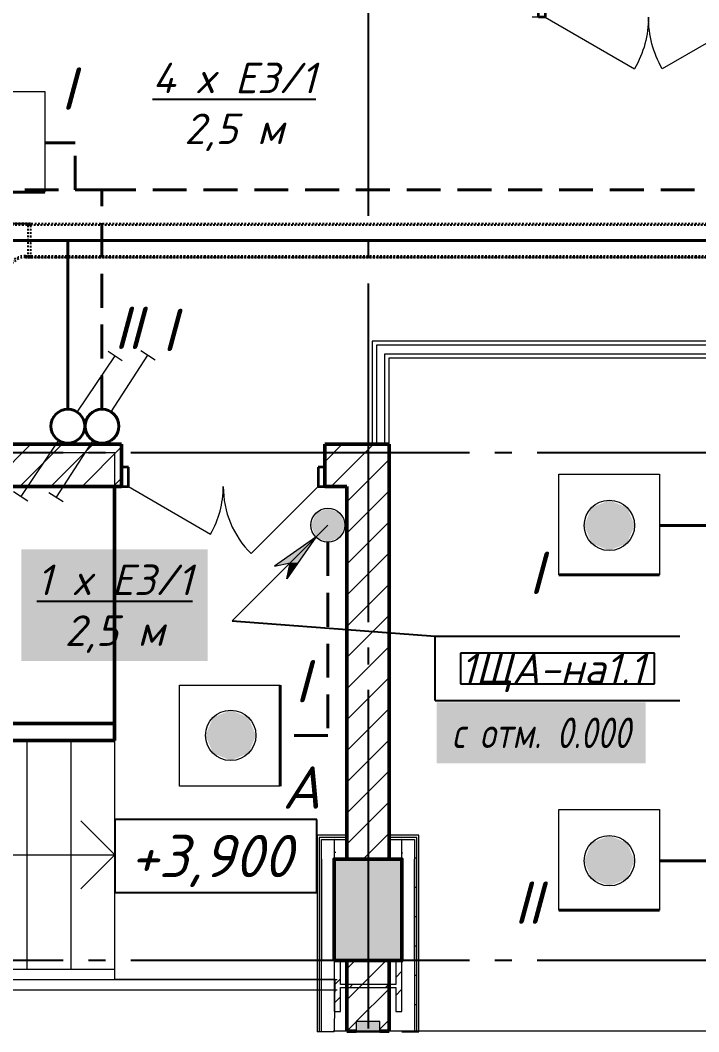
# Model space of a CAD drawing. Header units: millimetres. Extents: x 0 to 1286, y 0 to 420.
# Drawn here: x 377.6 to 417.7, y 95.4 to 155.1 of the extents above; entities that cross this region are included whole.
import ezdxf

# ---------------------------------------------------------------- set-up
doc = ezdxf.new("R2010")
doc.units = ezdxf.units.MM
for name, pattern in [('JIS_02_2.0', [3, 2, -1]), ('ГОСТ 2.303 5', [24, 20, -1.5, 1, -1.5]), ('СПКБ-0000-000-АР#002$0$Achse', [2300, 0, -800, 1500, 0])]:
    doc.linetypes.add(name, pattern=pattern)
for name, color, linetype in [('Viewport1ForCustomObjects_0', 7, 'Continuous'), ('Viewport2ForCustomObjects_0', 7, 'Continuous'), ('Номер помещения', 7, 'Continuous'), ('СПКБ-0000-000-АР#002$0$Двери ArchiCAD', 7, 'Continuous'), ('СПКБ-0000-000-АР#002$0$Колонны новые', 7, 'Continuous'), ('СПКБ-0000-000-АР#002$0$Колонны существующие', 7, 'Continuous'), ('СПКБ-0000-000-АР#002$0$Лестница', 7, 'Continuous'), ('СПКБ-0000-000-АР#002$0$Перекрытие новые', 7, 'Continuous'), ('СПКБ-0000-000-АР#002$0$Стены', 7, 'Continuous'), ('СПКБ-0000-000-АР#002$0$Фахверк', 7, 'Continuous'), ('Строительные оси', 7, 'Continuous'), ('ЭМ_ЛОТКИ', 3, 'JIS_02_2.0'), ('ЭО_АВАРИЙНОЕ ОСВЕЩЕНИЕ', 7, 'Continuous'), ('ЭО_РАБОЧЕЕ ОСВЕЩЕНИЕ', 7, 'Continuous')]:
    doc.layers.add(name, color=color, linetype=linetype)
for name, color, linetype, lineweight, true_color in [('СПКБ-0000-000-АР#002$0$Двери ArchiCAD_Ном._пера__161', 7, 'Continuous', 13, 0xe11606), ('СПКБ-0000-000-АР#002$0$Двери ArchiCAD_Ном._пера__23', 7, 'Continuous', 35, 0xff6600), ('СПКБ-0000-000-АР#002$0$Двери ArchiCAD_Ном._пера__3', 7, 'Continuous', 18, 0xff6600), ('СПКБ-0000-000-АР#002$0$Двери ArchiCAD_Ном._пера__58', 7, 'Continuous', 50, 0xdf0000), ('СПКБ-0000-000-АР#002$0$Колонны новые_Ном._пера__108', 7, 'Continuous', 13, 0xfd8379), ('СПКБ-0000-000-АР#002$0$Колонны существующие_Ном._пера__102', 7, 'Continuous', 13, 0xcccccc), ('СПКБ-0000-000-АР#002$0$Линии_Ном._пера__58', 7, 'Continuous', 50, 0xdf0000), ('СПКБ-0000-000-АР#002$0$Перекрытие новые_Ном._пера__161', 7, 'Continuous', 13, 0xe11606), ('СПКБ-0000-000-АР#002$0$Стены_Ном._пера__161', 7, 'Continuous', 13, 0xe11606), ('СПКБ-0000-000-АР#002$0$Стены_Ном._пера__58', 7, 'Continuous', 50, 0xdf0000), ('СПКБ-0000-000-АР#002$0$Стены_Ном._пера__68', 7, 'Continuous', 20, 0xfd4435), ('СПКБ-0000-000-АР#002$0$Фахверк_Ном._пера__102', 7, 'Continuous', 13, 0xcccccc)]:
    doc.layers.add(name, color=color, linetype=linetype, lineweight=lineweight, true_color=true_color)
for name, color, linetype, lineweight in [('СПКБ-0000-000-АР#002$0$Колонны новые_Ном._пера__20', 1, 'Continuous', 20), ('СПКБ-0000-000-АР#002$0$Колонны существующие_Ном._пера__141', 7, 'Continuous', 50), ('СПКБ-0000-000-АР#002$0$Лестница_Ном._пера__20', 1, 'Continuous', 20), ('СПКБ-0000-000-АР#002$0$Линии_Ном._пера__20', 1, 'Continuous', 20), ('СПКБ-0000-000-АР#002$0$Стены_Ном._пера__1', 7, 'Continuous', 13), ('СПКБ-0000-000-АР#002$0$Стены_Ном._пера__20', 1, 'Continuous', 20), ('СПКБ-0000-000-АР#002$0$Фахверк_Ном._пера__1', 7, 'Continuous', 13)]:
    doc.layers.add(name, color=color, linetype=linetype, lineweight=lineweight)
doc.styles.add('1.8', font='isocpeui.ttf', dxfattribs={"height": 1.8})
doc.styles.add('2.5', font='isocpeui.ttf')
doc.styles.add('CustomTextStyle124', font='isocpeui.ttf', dxfattribs={"height": 1.8})
doc.styles.add('CustomTextStyle52', font='isocpeui.ttf', dxfattribs={"height": 2.5})
pattern_1 = [(0, (0, 0), (0, 75), [0, -75])]
pattern_2 = [(45, (0, 0), (-91.924, 91.924), [])]
pattern_3 = [(0, (0, 0), (0, 173.205), [0, -100]), (0, (50, 86.6), (0, 173.205), [0, -100])]
pattern_4 = [(45, (0, 0), (-159.099, 159.099), []), (45, (-53.03, 53.03), (-159.099, 159.099), [])]

# ---------------------------------------------------------------- blocks, each defined once
blk = doc.blocks.new('*U665')
at = {"color": 0, "linetype": 'ByBlock', "lineweight": -2}
for p, q in [((-100, -31), (-100, -11835.5)), ((-100, -11835.5), (-100, -31)), ((-90, -11835.5), (-90, -31)), ((90, -31), (90, -11835.5)), ((100, -11835.5), (100, -31)), ((100, -11835.5), (100, -31)), ((-90, -11835.5), (-100, -11835.5)), ((90, -11835.5), (-90, -11835.5)), ((100, -11835.5), (90, -11835.5))]:
    blk.add_line(p, q, dxfattribs=at)
blk.add_circle((0, -11820.5), 3.5, dxfattribs=at)
blk = doc.blocks.new('*U667')
at = {"color": 0, "linetype": 'ByBlock', "lineweight": -2}
for p, q in [((-200, 430), (-200, 460)), ((-200, 460), (-190, 460)), ((-200, 430), (-200, 460)), ((-190, 460), (-190, 430)), ((-190, 460), (-189.1, 460)), ((-189.1, 460), (-189, 460)), ((-189, 460), (-11, 460)), ((-10.9, 460), (-11, 460)), ((-10, 460), (-10.9, 460)), ((-10, 0), (-10, 460)), ((-10, 460), (0, 460)), ((0, 460), (0, 0)), ((0, 0), (0, 460)), ((-330, 330), (-300, 330)), ((-330, 330), (-330, 320)), ((-300, 330), (-330, 330)), ((-300, 320), (-330, 320)), ((-330, 319.2), (-330, 320)), ((-330, 319), (-330, 319.2)), ((-330, 141), (-330, 319)), ((-330, 141), (-330, 140.8)), ((-330, 140.8), (-330, 140)), ((-330, 140), (-300, 140)), ((-330, 130), (-330, 140)), ((-300, 130), (-330, 130)), ((-300, 130), (-330, 130)), ((-200, 0), (-200, 30)), ((-200, 30), (-200, 0)), ((-200, 0), (-190, 0)), ((-189, 0), (-191, 0)), ((-190, 30), (-190, 0)), ((-189.2, 0), (-190, 0)), ((-11, 0), (-189, 0)), ((-11, 0), (-10.8, 0)), ((-10.8, 0), (-10, 0)), ((-10, 0), (0, 0))]:
    blk.add_line(p, q, dxfattribs=at)
for centre, radius in [((-100, 445), 3.5), ((-315, 230), 9.82), ((-315, 230), 3.5), ((-100, 15), 3.5)]:
    blk.add_circle(centre, radius, dxfattribs=at)
for centre, radius, start, end in [((-300, 430), 100, 270, 360), ((-300, 430), 110, 270, 360), ((-300, 30), 110, 0, 90), ((-300, 30), 100, 0, 90)]:
    blk.add_arc(centre, radius, start, end, dxfattribs=at)
blk = doc.blocks.new('*E728')
at = {"layer": 'Номер помещения', "color": 6, "linetype": 'Continuous'}
for p, q in [((57.41, -12.813), (45.472, -12.813)), ((45.472, -12.813), (45.472, -17.113)), ((57.41, -17.113), (57.41, -12.813)), ((45.472, -17.113), (57.41, -17.113))]:
    blk.add_line(p, q, dxfattribs=at)
at = {"layer": 'Строительные оси', "color": 3, "linetype": 'ГОСТ 2.303 5', "lineweight": 25}
for p, q in [((60.431, 258.857), (60.431, -45.143)), ((186.431, 8.857), (-283.569, 8.857)), ((186.431, -21.143), (-283.569, -21.143))]:
    blk.add_line(p, q, dxfattribs=at)
at = {"layer": 'ЭО_АВАРИЙНОЕ ОСВЕЩЕНИЕ', "color": 7, "lineweight": 0}
for p, q in [((35.384, 30.193), (41.334, 30.193)), ((41.334, 30.193), (41.334, 24.243)), ((45.261, 11.265), (47.43, 14.625)), ((47.01, 14.897), (47.85, 14.354)), ((44.176, 9.585), (42.006, 6.224)), ((42.426, 5.953), (41.586, 6.496)), ((52.406, -1.077), (58.063, 4.58)), ((57.356, 3.873), (54.899, 2.152)), ((57.356, 3.873), (55.635, 1.416)), ((54.899, 2.152), (55.84, 2.357)), ((55.635, 1.416), (55.84, 2.357)), ((49.297, -10.828), (49.297, -4.878)), ((49.297, -4.878), (55.247, -4.878)), ((55.247, -10.828), (49.297, -10.828))]:
    blk.add_line(p, q, dxfattribs=at)
at = {"layer": 'ЭО_АВАРИЙНОЕ ОСВЕЩЕНИЕ', "color": 1, "linetype": 'JIS_02_2.0', "lineweight": 40}
for p, q in [((43.142, 27.168), (41.334, 27.168)), ((43.142, 24.391), (43.142, 27.168)), ((-10.844, 24.391), (43.142, 24.391)), ((43.142, 24.391), (43.142, 24.391)), ((43.142, 24.391), (44.718, 24.391)), ((44.718, 11.425), (44.718, 24.391)), ((44.718, 24.391), (163.847, 24.391)), ((58.063, 3.58), (58.063, -7.836)), ((58.063, -7.836), (55.247, -7.836))]:
    blk.add_line(p, q, dxfattribs=at)
at = {"layer": 'ЭО_АВАРИЙНОЕ ОСВЕЩЕНИЕ', "color": 1, "lineweight": 40}
for p, q in [((41.334, 24.243), (35.384, 24.243)), ((55.247, -4.878), (55.247, -10.828))]:
    blk.add_line(p, q, dxfattribs=at)
blk.add_circle((44.718, 10.425), 1, dxfattribs=at)
at = {"layer": 'ЭО_АВАРИЙНОЕ ОСВЕЩЕНИЕ', "color": 7, "lineweight": 0}
for centre, radius in [((58.063, 4.58), 1), ((52.322, -7.836), 1.488)]:
    blk.add_circle(centre, radius, dxfattribs=at)
at = {"layer": 'ЭО_АВАРИЙНОЕ ОСВЕЩЕНИЕ', "color": 1, "lineweight": 40}
for points in [[(58.063, 5.58), (57.356, 5.287), (58.77, 5.287)], [(57.356, 5.287), (57.063, 4.58), (59.063, 4.58)], [(57.356, 5.287), (58.77, 5.287), (59.063, 4.58)], [(57.063, 4.58), (57.356, 3.873), (58.77, 3.873)], [(57.063, 4.58), (59.063, 4.58), (58.77, 3.873)], [(57.356, 3.873), (58.77, 3.873), (58.063, 3.58)]]:
    blk.add_solid(points, dxfattribs=at)
at = {"layer": 'ЭО_АВАРИЙНОЕ ОСВЕЩЕНИЕ', "color": 1, "lineweight": 0}
for points in [[(57.356, 3.873), (55.191, 2.357), (55.84, 2.357)], [(57.356, 3.873), (55.84, 2.357), (56.295, 2.357)], [(55.191, 2.357), (55.84, 2.357), (54.899, 2.152)], [(55.796, 2.152), (56.151, 2.152), (55.635, 1.416)], [(55.84, 2.357), (55.796, 2.152), (56.151, 2.152)], [(55.84, 2.357), (56.295, 2.357), (56.151, 2.152)], [(52.322, -6.348), (51.27, -6.784), (53.374, -6.784)], [(51.27, -6.784), (50.834, -7.836), (53.809, -7.836)], [(51.27, -6.784), (53.374, -6.784), (53.809, -7.836)], [(50.834, -7.836), (51.27, -8.888), (53.374, -8.888)], [(50.834, -7.836), (53.809, -7.836), (53.374, -8.888)], [(51.27, -8.888), (53.374, -8.888), (52.322, -9.323)]]:
    blk.add_solid(points, dxfattribs=at)
at = {"layer": 'ЭО_РАБОЧЕЕ ОСВЕЩЕНИЕ', "color": 5, "lineweight": 40}
for p, q in [((42.703, 21.391), (-5.153, 21.391)), ((42.703, 11.425), (42.703, 21.391)), ((86.672, 21.391), (42.703, 21.391)), ((77.644, 4.563), (94.77, 4.563)), ((77.644, 1.638), (71.694, 1.638)), ((77.644, -15.241), (100.72, -15.241)), ((77.644, -18.166), (71.694, -18.166))]:
    blk.add_line(p, q, dxfattribs=at)
at = {"layer": 'ЭО_РАБОЧЕЕ ОСВЕЩЕНИЕ', "color": 7, "lineweight": 0}
for p, q in [((43.261, 11.255), (45.491, 14.575)), ((45.076, 14.854), (45.906, 14.297)), ((42.146, 9.595), (39.916, 6.274)), ((71.694, 7.588), (77.644, 7.588)), ((71.694, 1.638), (71.694, 7.588)), ((77.644, 7.588), (77.644, 1.638)), ((40.331, 5.995), (39.501, 6.553)), ((71.694, -12.216), (77.644, -12.216)), ((71.694, -18.166), (71.694, -12.216)), ((77.644, -12.216), (77.644, -18.166))]:
    blk.add_line(p, q, dxfattribs=at)
at = {"layer": 'ЭО_РАБОЧЕЕ ОСВЕЩЕНИЕ', "color": 5, "lineweight": 40}
blk.add_circle((42.703, 10.425), 1, dxfattribs=at)
at = {"layer": 'ЭО_РАБОЧЕЕ ОСВЕЩЕНИЕ', "color": 7, "lineweight": 0}
for centre in [(74.686, 4.563), (74.686, -15.241)]:
    blk.add_circle(centre, 1.488, dxfattribs=at)
at = {"layer": 'ЭО_РАБОЧЕЕ ОСВЕЩЕНИЕ', "color": 5, "lineweight": 0}
for points in [[(74.686, 6.051), (73.634, 5.615), (75.738, 5.615)], [(73.634, 5.615), (73.199, 4.563), (76.174, 4.563)], [(73.634, 5.615), (75.738, 5.615), (76.174, 4.563)], [(73.199, 4.563), (73.634, 3.511), (75.738, 3.511)], [(73.199, 4.563), (76.174, 4.563), (75.738, 3.511)], [(73.634, 3.511), (75.738, 3.511), (74.686, 3.076)], [(73.634, -14.189), (73.199, -15.241), (76.174, -15.241)], [(74.686, -13.753), (73.634, -14.189), (75.738, -14.189)], [(73.634, -14.189), (75.738, -14.189), (76.174, -15.241)], [(73.199, -15.241), (73.634, -16.292), (75.738, -16.292)], [(73.199, -15.241), (76.174, -15.241), (75.738, -16.292)], [(73.634, -16.292), (75.738, -16.292), (74.686, -16.728)]]:
    blk.add_solid(points, dxfattribs=at)
at = {"layer": 'Номер помещения', "color": 0, "linetype": 'Continuous', "style": 'CustomTextStyle52'}
blk.add_text('+3,900', height=2.5, dxfattribs=at).set_placement((46.372, -16.213))
blk = doc.blocks.new('СПКБ-0000-000-АР#002$0$Перекрытие_1', base_point=(-24406.7, -2530.4))
at = {"layer": 'СПКБ-0000-000-АР#002$0$Перекрытие новые_Ном._пера__161', "color": 12, "linetype": 'Continuous', "lineweight": 13, "true_color": 0xe11606, "flags": 128}
blk.add_lwpolyline([(17852.7, -2530.3), (5844.3, -2530.3), (5849.1, -2225.3), (4547.2, -2225.3), (4547.2, 885.7), (293.1, 885.7), (293.1, -2514.3), (-24406.7, -2530.4)], dxfattribs=at)
blk = doc.blocks.new('СПКБ-0000-000-АР#002$0$Стена_28', base_point=(6168.1, 935.7))
at = {"layer": 'СПКБ-0000-000-АР#002$0$Стены_Ном._пера__161', "linetype": 'Continuous', "lineweight": 13, "true_color": 0xe11606}
h = blk.add_hatch(dxfattribs=at)
h.set_pattern_fill('ГИПС', color=12, style=0, pattern_type=2)
h.set_pattern_definition(pattern_1)
h.paths.add_polyline_path([(6068.1, 1545.5), (6068.1, 935.7), (6093.1, 935.7), (6093.1, 1520.5)])
h = blk.add_hatch(dxfattribs=at)
h.set_pattern_fill('ГИПС', color=12, style=0, pattern_type=2)
h.set_pattern_definition(pattern_1)
h.paths.add_polyline_path([(6168.1, 935.7), (6168.1, 1445.5), (6143.1, 1470.5), (6143.1, 935.7)])
at = {"layer": 'СПКБ-0000-000-АР#002$0$Стены_Ном._пера__161', "color": 12, "linetype": 'Continuous', "lineweight": 13, "true_color": 0xe11606}
for p, q in [((6093.1, 1520.5), (6093.1, 935.7)), ((6143.1, 935.7), (6143.1, 1470.5))]:
    blk.add_line(p, q, dxfattribs=at)
at = {"layer": 'СПКБ-0000-000-АР#002$0$Стены_Ном._пера__161', "color": 12, "linetype": 'Continuous', "lineweight": 13, "true_color": 0xe11606, "flags": 128}
for points in [[(6068.1, 1545.5), (6068.1, 935.7)], [(6168.1, 935.7), (6168.1, 1445.5)], [(6068.1, 935.7), (6168.1, 935.7)]]:
    blk.add_lwpolyline(points, dxfattribs=at)
blk = doc.blocks.new('СПКБ-0000-000-АР#002$0$Двупольная Дверь 19_3')
at = {"layer": 'СПКБ-0000-000-АР#002$0$Двери ArchiCAD_Ном._пера__161', "color": 12, "linetype": 'Continuous', "lineweight": 13, "true_color": 0xe11606}
for p, q in [((-650, 0), (-687, 0)), ((-650, 0), (-650, -25)), ((650, 0), (650, -25)), ((650, 0), (687, 0)), ((-650, -25), (-650, -75)), ((650, -25), (650, -75)), ((-650, -100), (-687, -100)), ((-650, -75), (-650, -100)), ((650, -75), (650, -100)), ((650, -100), (687, -100))]:
    blk.add_line(p, q, dxfattribs=at)
at = {"layer": 'СПКБ-0000-000-АР#002$0$Двери ArchiCAD_Ном._пера__23', "color": 30, "linetype": 'Continuous', "lineweight": 35, "true_color": 0xff6600}
for p, q in [((-610, 0), (-650, 0)), ((-650, 0), (-650, -115)), ((-610, -115), (-610, 0)), ((650, 0), (610, 0)), ((610, 0), (610, -115)), ((650, -115), (650, 0)), ((-650, -115), (-610, -115)), ((610, -115), (650, -115))]:
    blk.add_line(p, q, dxfattribs=at)
at = {"layer": 'СПКБ-0000-000-АР#002$0$Двери ArchiCAD_Ном._пера__3', "color": 30, "linetype": 'Continuous', "lineweight": 18, "true_color": 0xff6600}
for p, q in [((-610, 0), (-81.7, 305)), ((610, 0), (81.7, 305))]:
    blk.add_line(p, q, dxfattribs=at)
for centre, start, end in [((-610, 0), 0, 30), ((610, 0), 150, 180)]:
    blk.add_arc(centre, 610, start, end, dxfattribs=at)
blk = doc.blocks.new('СПКБ-0000-000-АР#002$0$Стена_49', base_point=(-350.6, 3459.3))
at = {"layer": 'СПКБ-0000-000-АР#002$0$Двери ArchiCAD', "color": 21, "linetype": 'Continuous', "lineweight": 18, "true_color": 0xff9955, "xscale": -1, "zscale": 1000, "rotation": 180}
blk.add_blockref('СПКБ-0000-000-АР#002$0$Двупольная Дверь 19_3', (7699.6, 3459.3), dxfattribs=at)
blk = doc.blocks.new('СПКБ-0000-000-АР#002$0$Стена_83', base_point=(6043.1, 885.7))
at = {"layer": 'СПКБ-0000-000-АР#002$0$Стены_Ном._пера__20', "linetype": 'Continuous', "lineweight": 20}
h = blk.add_hatch(dxfattribs=at)
h.set_pattern_fill('КИРПИЧ_ОБЫКНОВЕННЫЙ', color=1, style=0, pattern_type=2)
h.set_pattern_definition(pattern_2)
h.paths.add_polyline_path([(5918.1, -1514.3), (6168.1, -1514.3), (6168.1, 935.7), (5918.1, 685.7)])
h = blk.add_hatch(dxfattribs=at)
h.set_pattern_fill('КИРПИЧ_ОБЫКНОВЕННЫЙ', color=1, style=0, pattern_type=2)
h.set_pattern_definition(pattern_2)
h.paths.add_polyline_path([(5918.1, -2474.3), (6168.1, -2474.3), (6168.1, -2114.3), (5918.1, -2114.3)])
h = blk.add_hatch(dxfattribs=at)
h.set_pattern_fill('КИРПИЧ_ОБЫКНОВЕННЫЙ', color=1, style=0, pattern_type=2)
h.set_pattern_definition(pattern_2)
h.paths.add_polyline_path([(5918.1, -2530.3), (5973.1, -2530.3), (5973.1, -2474.3), (5918.1, -2474.3)])
h = blk.add_hatch(dxfattribs=at)
h.set_pattern_fill('КИРПИЧ_ОБЫКНОВЕННЫЙ', color=1, style=0, pattern_type=2)
h.set_pattern_definition(pattern_2)
h.paths.add_polyline_path([(6113.1, -2474.3), (6113.1, -2530.3), (6168.1, -2530.3), (6168.1, -2474.3)])
at = {"layer": 'СПКБ-0000-000-АР#002$0$Стены_Ном._пера__58', "color": 12, "linetype": 'Continuous', "lineweight": 50, "true_color": 0xdf0000, "flags": 128}
for points in [[(6168.1, -1514.3), (6168.1, 935.7)], [(5918.1, 685.7), (5918.1, -1514.3)], [(5918.1, -2114.3), (5918.1, -2530.3)], [(6168.1, -2530.3), (6168.1, -2114.3)], [(5918.1, -2530.3), (5973.1, -2530.3)], [(6113.1, -2530.3), (6168.1, -2530.3)]]:
    blk.add_lwpolyline(points, dxfattribs=at)
blk = doc.blocks.new('СПКБ-0000-000-АР#002$0$Стена_87', base_point=(6168.1, 1545.5))
at = {"layer": 'СПКБ-0000-000-АР#002$0$Стены_Ном._пера__161', "linetype": 'Continuous', "lineweight": 13, "true_color": 0xe11606}
h = blk.add_hatch(dxfattribs=at)
h.set_pattern_fill('ГИПС', color=12, style=0, pattern_type=2)
h.set_pattern_definition(pattern_1)
h.paths.add_polyline_path([(6068.1, 1545.5), (6093.1, 1520.5), (12722.7, 1520.5), (12722.7, 1545.5)])
h = blk.add_hatch(dxfattribs=at)
h.set_pattern_fill('ГИПС', color=12, style=0, pattern_type=2)
h.set_pattern_definition(pattern_1)
h.paths.add_polyline_path([(6143.1, 1470.5), (6168.1, 1445.5), (12722.7, 1445.5), (12722.7, 1470.5)])
at = {"layer": 'СПКБ-0000-000-АР#002$0$Стены_Ном._пера__161', "color": 12, "linetype": 'Continuous', "lineweight": 13, "true_color": 0xe11606}
for p, q in [((12722.7, 1520.5), (6093.1, 1520.5)), ((6143.1, 1470.5), (12722.7, 1470.5))]:
    blk.add_line(p, q, dxfattribs=at)
at = {"layer": 'СПКБ-0000-000-АР#002$0$Стены_Ном._пера__161', "color": 12, "linetype": 'Continuous', "lineweight": 13, "true_color": 0xe11606, "flags": 128}
for points in [[(12722.7, 1545.5), (6068.1, 1545.5)], [(6168.1, 1445.5), (12722.7, 1445.5)]]:
    blk.add_lwpolyline(points, dxfattribs=at)
blk = doc.blocks.new('СПКБ-0000-000-АР#002$0$Стена_130', base_point=(6243.1, -1473.9))
at = {"layer": 'СПКБ-0000-000-АР#002$0$Стены_Ном._пера__20', "linetype": 'Continuous', "lineweight": 20}
h = blk.add_hatch(dxfattribs=at)
h.set_pattern_fill('ШТУКАТУРКА', color=1, style=0, pattern_type=2)
h.set_pattern_definition(pattern_3)
h.paths.add_polyline_path([(6343.1, -1514.3), (6343.1, -1373.9), (6331.1, -1385.9), (6331.1, -1514.3)])
h = blk.add_hatch(dxfattribs=at)
h.set_pattern_fill('ШТУКАТУРКА', color=1, style=0, pattern_type=2)
h.set_pattern_definition(pattern_3)
h.paths.add_polyline_path([(6318.1, -1398.9), (6318.1, -1514.3), (6331.1, -1514.3), (6331.1, -1385.9)])
h = blk.add_hatch(dxfattribs=at)
h.set_pattern_fill('ШТУКАТУРКА', color=1, style=0, pattern_type=2)
h.set_pattern_definition(pattern_3)
h.paths.add_polyline_path([(6331.1, -2114.3), (6331.1, -1514.3), (6318.1, -1514.3), (6318.1, -2114.3)])
h = blk.add_hatch(dxfattribs=at)
h.set_pattern_fill('ШТУКАТУРКА', color=1, style=0, pattern_type=2)
h.set_pattern_definition(pattern_3)
h.paths.add_polyline_path([(6343.1, -2114.3), (6343.1, -1514.3), (6331.1, -1514.3), (6331.1, -2114.3)])
h = blk.add_hatch(dxfattribs=at)
h.set_pattern_fill('ШТУКАТУРКА', color=1, style=0, pattern_type=2)
h.set_pattern_definition(pattern_3)
h.paths.add_polyline_path([(6318.1, -2114.3), (6318.1, -2534.3), (6331.1, -2534.3), (6331.1, -2114.3)])
h = blk.add_hatch(dxfattribs=at)
h.set_pattern_fill('ШТУКАТУРКА', color=1, style=0, pattern_type=2)
h.set_pattern_definition(pattern_3)
h.paths.add_polyline_path([(6343.1, -2534.3), (6343.1, -2114.3), (6331.1, -2114.3), (6331.1, -2534.3)])
at = {"layer": 'СПКБ-0000-000-АР#002$0$Стены_Ном._пера__1', "color": 7, "linetype": 'СПКБ-0000-000-АР#002$0$Achse', "lineweight": 13, "flags": 128}
for points in [[(6243.1, -1473.9), (6243.1, -1514.3)], [(6243.1, -2114.3), (6243.1, -2534.3)]]:
    blk.add_lwpolyline(points, dxfattribs=at)
at = {"layer": 'СПКБ-0000-000-АР#002$0$Стены_Ном._пера__1', "color": 7, "linetype": 'Continuous', "lineweight": 13, "flags": 128}
blk.add_lwpolyline([(6243.1, -2534.3), (6318.1, -2534.3)], dxfattribs=at)
at = {"layer": 'СПКБ-0000-000-АР#002$0$Стены_Ном._пера__20', "color": 1, "linetype": 'Continuous', "lineweight": 20, "flags": 128}
for points in [[(6343.1, -2534.3), (6343.1, -1373.9)], [(6318.1, -2534.3), (6331.1, -2534.3)], [(6331.1, -2534.3), (6343.1, -2534.3)]]:
    blk.add_lwpolyline(points, dxfattribs=at)
at = {"layer": 'СПКБ-0000-000-АР#002$0$Стены_Ном._пера__68', "color": 20, "linetype": 'Continuous', "lineweight": 20, "true_color": 0xfd4435}
for p, q in [((6318.1, -1398.9), (6318.1, -1514.3)), ((6331.1, -1514.3), (6331.1, -1385.9)), ((6318.1, -2114.3), (6318.1, -1514.3)), ((6318.1, -1514.3), (6318.1, -2114.3)), ((6331.1, -2114.3), (6331.1, -1514.3)), ((6318.1, -2114.3), (6318.1, -2534.3)), ((6331.1, -2534.3), (6331.1, -2114.3))]:
    blk.add_line(p, q, dxfattribs=at)
blk = doc.blocks.new('СПКБ-0000-000-АР#002$0$Стена_131', base_point=(5843.1, -1473.9))
at = {"layer": 'СПКБ-0000-000-АР#002$0$Стены_Ном._пера__20', "linetype": 'Continuous', "lineweight": 20}
h = blk.add_hatch(dxfattribs=at)
h.set_pattern_fill('ШТУКАТУРКА', color=1, style=0, pattern_type=2)
h.set_pattern_definition(pattern_3)
h.paths.add_polyline_path([(5743.1, -1373.9), (5743.1, -1514.3), (5755.1, -1514.3), (5755.1, -1385.9)])
h = blk.add_hatch(dxfattribs=at)
h.set_pattern_fill('ШТУКАТУРКА', color=1, style=0, pattern_type=2)
h.set_pattern_definition(pattern_3)
h.paths.add_polyline_path([(5768.1, -1514.3), (5768.1, -1398.9), (5755.1, -1385.9), (5755.1, -1514.3)])
h = blk.add_hatch(dxfattribs=at)
h.set_pattern_fill('ШТУКАТУРКА', color=1, style=0, pattern_type=2)
h.set_pattern_definition(pattern_3)
h.paths.add_polyline_path([(5743.1, -1514.3), (5743.1, -2114.3), (5755.1, -2114.3), (5755.1, -1514.3)])
h = blk.add_hatch(dxfattribs=at)
h.set_pattern_fill('ШТУКАТУРКА', color=1, style=0, pattern_type=2)
h.set_pattern_definition(pattern_3)
h.paths.add_polyline_path([(5755.1, -1514.3), (5755.1, -2114.3), (5768.1, -2114.3), (5768.1, -1514.3)])
h = blk.add_hatch(dxfattribs=at)
h.set_pattern_fill('ШТУКАТУРКА', color=1, style=0, pattern_type=2)
h.set_pattern_definition(pattern_3)
h.paths.add_polyline_path([(5743.1, -2114.3), (5743.1, -2534.3), (5755.1, -2534.3), (5755.1, -2114.3)])
h = blk.add_hatch(dxfattribs=at)
h.set_pattern_fill('ШТУКАТУРКА', color=1, style=0, pattern_type=2)
h.set_pattern_definition(pattern_3)
h.paths.add_polyline_path([(5768.1, -2534.3), (5768.1, -2114.3), (5755.1, -2114.3), (5755.1, -2534.3)])
at = {"layer": 'СПКБ-0000-000-АР#002$0$Стены_Ном._пера__1', "color": 7, "linetype": 'СПКБ-0000-000-АР#002$0$Achse', "lineweight": 13, "flags": 128}
for points in [[(5843.1, -1514.3), (5843.1, -1473.9)], [(5843.1, -2534.3), (5843.1, -2114.3)]]:
    blk.add_lwpolyline(points, dxfattribs=at)
at = {"layer": 'СПКБ-0000-000-АР#002$0$Стены_Ном._пера__1', "color": 7, "linetype": 'Continuous', "lineweight": 13, "flags": 128}
blk.add_lwpolyline([(5843.1, -2534.3), (5768.1, -2534.3)], dxfattribs=at)
at = {"layer": 'СПКБ-0000-000-АР#002$0$Стены_Ном._пера__20', "color": 1, "linetype": 'Continuous', "lineweight": 20, "flags": 128}
for points in [[(5743.1, -1373.9), (5743.1, -2534.3)], [(5755.1, -2534.3), (5743.1, -2534.3)], [(5768.1, -2534.3), (5755.1, -2534.3)]]:
    blk.add_lwpolyline(points, dxfattribs=at)
at = {"layer": 'СПКБ-0000-000-АР#002$0$Стены_Ном._пера__68', "color": 20, "linetype": 'Continuous', "lineweight": 20, "true_color": 0xfd4435}
for p, q in [((5755.1, -1385.9), (5755.1, -1514.3)), ((5768.1, -1514.3), (5768.1, -1398.9)), ((5755.1, -1514.3), (5755.1, -2114.3)), ((5768.1, -1514.3), (5768.1, -2114.3)), ((5768.1, -2114.3), (5768.1, -1514.3)), ((5755.1, -2114.3), (5755.1, -2534.3)), ((5768.1, -2534.3), (5768.1, -2114.3))]:
    blk.add_line(p, q, dxfattribs=at)
blk = doc.blocks.new('СПКБ-0000-000-АР#002$0$Стена_137', base_point=(6243.1, -1473.9))
at = {"layer": 'СПКБ-0000-000-АР#002$0$Стены_Ном._пера__20', "linetype": 'Continuous', "lineweight": 20}
h = blk.add_hatch(dxfattribs=at)
h.set_pattern_fill('ШТУКАТУРКА', color=1, style=0, pattern_type=2)
h.set_pattern_definition(pattern_3)
h.paths.add_polyline_path([(6343.1, -1373.9), (6168.1, -1373.9), (6168.1, -1385.9), (6331.1, -1385.9)])
h = blk.add_hatch(dxfattribs=at)
h.set_pattern_fill('ШТУКАТУРКА', color=1, style=0, pattern_type=2)
h.set_pattern_definition(pattern_3)
h.paths.add_polyline_path([(6168.1, -1398.9), (6318.1, -1398.9), (6331.1, -1385.9), (6168.1, -1385.9)])
at = {"layer": 'СПКБ-0000-000-АР#002$0$Стены_Ном._пера__1', "color": 7, "linetype": 'Continuous', "lineweight": 13, "flags": 128}
blk.add_lwpolyline([(6168.1, -1473.9), (6168.1, -1398.9)], dxfattribs=at)
at = {"layer": 'СПКБ-0000-000-АР#002$0$Стены_Ном._пера__1', "color": 7, "linetype": 'СПКБ-0000-000-АР#002$0$Achse', "lineweight": 13, "flags": 128}
blk.add_lwpolyline([(6168.1, -1473.9), (6243.1, -1473.9)], dxfattribs=at)
at = {"layer": 'СПКБ-0000-000-АР#002$0$Стены_Ном._пера__20', "color": 1, "linetype": 'Continuous', "lineweight": 20, "flags": 128}
for points in [[(6343.1, -1373.9), (6168.1, -1373.9)], [(6168.1, -1385.9), (6168.1, -1373.9)], [(6168.1, -1398.9), (6168.1, -1385.9)]]:
    blk.add_lwpolyline(points, dxfattribs=at)
at = {"layer": 'СПКБ-0000-000-АР#002$0$Стены_Ном._пера__68', "color": 20, "linetype": 'Continuous', "lineweight": 20, "true_color": 0xfd4435}
for p, q in [((6331.1, -1385.9), (6168.1, -1385.9)), ((6168.1, -1398.9), (6318.1, -1398.9))]:
    blk.add_line(p, q, dxfattribs=at)
blk = doc.blocks.new('СПКБ-0000-000-АР#002$0$Стена_138', base_point=(5918.1, -1473.9))
at = {"layer": 'СПКБ-0000-000-АР#002$0$Стены_Ном._пера__20', "linetype": 'Continuous', "lineweight": 20}
h = blk.add_hatch(dxfattribs=at)
h.set_pattern_fill('ШТУКАТУРКА', color=1, style=0, pattern_type=2)
h.set_pattern_definition(pattern_3)
h.paths.add_polyline_path([(5918.1, -1373.9), (5743.1, -1373.9), (5755.1, -1385.9), (5918.1, -1385.9)])
h = blk.add_hatch(dxfattribs=at)
h.set_pattern_fill('ШТУКАТУРКА', color=1, style=0, pattern_type=2)
h.set_pattern_definition(pattern_3)
h.paths.add_polyline_path([(5768.1, -1398.9), (5918.1, -1398.9), (5918.1, -1385.9), (5755.1, -1385.9)])
at = {"layer": 'СПКБ-0000-000-АР#002$0$Стены_Ном._пера__1', "color": 7, "linetype": 'Continuous', "lineweight": 13, "flags": 128}
blk.add_lwpolyline([(5918.1, -1473.9), (5918.1, -1398.9)], dxfattribs=at)
at = {"layer": 'СПКБ-0000-000-АР#002$0$Стены_Ном._пера__1', "color": 7, "linetype": 'СПКБ-0000-000-АР#002$0$Achse', "lineweight": 13, "flags": 128}
blk.add_lwpolyline([(5843.1, -1473.9), (5918.1, -1473.9)], dxfattribs=at)
at = {"layer": 'СПКБ-0000-000-АР#002$0$Стены_Ном._пера__20', "color": 1, "linetype": 'Continuous', "lineweight": 20, "flags": 128}
for points in [[(5918.1, -1373.9), (5743.1, -1373.9)], [(5918.1, -1385.9), (5918.1, -1373.9)], [(5918.1, -1398.9), (5918.1, -1385.9)]]:
    blk.add_lwpolyline(points, dxfattribs=at)
at = {"layer": 'СПКБ-0000-000-АР#002$0$Стены_Ном._пера__68', "color": 20, "linetype": 'Continuous', "lineweight": 20, "true_color": 0xfd4435}
for p, q in [((5918.1, -1385.9), (5755.1, -1385.9)), ((5768.1, -1398.9), (5918.1, -1398.9))]:
    blk.add_line(p, q, dxfattribs=at)
blk = doc.blocks.new('СПКБ-0000-000-АР#002$0$Двупольная Дверь 19_7')
at = {"layer": 'СПКБ-0000-000-АР#002$0$Двери ArchiCAD_Ном._пера__23', "color": 30, "linetype": 'Continuous', "lineweight": 35, "true_color": 0xff6600}
for p, q in [((-560, 0), (-600, 0)), ((-600, 0), (-600, -115)), ((-560, -115), (-560, 0)), ((600, 0), (560, 0)), ((560, 0), (560, -115)), ((600, -115), (600, 0)), ((-600, -115), (-560, -115)), ((560, -115), (600, -115))]:
    blk.add_line(p, q, dxfattribs=at)
at = {"layer": 'СПКБ-0000-000-АР#002$0$Двери ArchiCAD_Ном._пера__3', "color": 30, "linetype": 'Continuous', "lineweight": 18, "true_color": 0xff6600}
for p, q in [((-560, 0), (-164, 396)), ((560, 0), (75, 280))]:
    blk.add_line(p, q, dxfattribs=at)
for centre, start, end in [((-560, 0), 0, 45), ((560, 0), 150, 180)]:
    blk.add_arc(centre, 560, start, end, dxfattribs=at)
at = {"layer": 'СПКБ-0000-000-АР#002$0$Двери ArchiCAD_Ном._пера__58', "color": 12, "linetype": 'Continuous', "lineweight": 50, "true_color": 0xdf0000}
for p, q in [((-600, 0), (-637, 0)), ((-600, 0), (-600, -115)), ((600, 0), (600, -115)), ((600, 0), (637, 0)), ((-600, -115), (-600, -250)), ((600, -115), (600, -250)), ((-600, -250), (-637, -250)), ((600, -250), (637, -250))]:
    blk.add_line(p, q, dxfattribs=at)
blk = doc.blocks.new('СПКБ-0000-000-АР#002$0$Стена_254', base_point=(523.4, 885.7))
at = {"layer": 'СПКБ-0000-000-АР#002$0$Стены_Ном._пера__20', "linetype": 'Continuous', "lineweight": 20}
h = blk.add_hatch(dxfattribs=at)
h.set_pattern_fill('КИРПИЧ_ОБЫКНОВЕННЫЙ', color=1, style=0, pattern_type=2)
h.set_pattern_definition(pattern_2)
h.paths.add_polyline_path([(273.4, 935.7), (523.4, 685.7), (4588, 685.7), (4588, 800.7), (4588, 935.7)])
h = blk.add_hatch(dxfattribs=at)
h.set_pattern_fill('КИРПИЧ_ОБЫКНОВЕННЫЙ', color=1, style=0, pattern_type=2)
h.set_pattern_definition(pattern_2)
h.paths.add_polyline_path([(6168.1, 935.7), (5788, 935.7), (5788, 800.7), (5788, 685.7), (5918.1, 685.7)])
at = {"layer": 'СПКБ-0000-000-АР#002$0$Стены_Ном._пера__58', "color": 12, "linetype": 'Continuous', "lineweight": 50, "true_color": 0xdf0000}
for p, q in [((4588, 935.7), (4551, 935.7)), ((4588, 800.7), (4588, 935.7)), ((5788, 935.7), (5825, 935.7)), ((5788, 800.7), (5788, 935.7)), ((4588, 685.7), (4588, 800.7)), ((5788, 685.7), (5788, 800.7)), ((4588, 685.7), (4551, 685.7)), ((5788, 685.7), (5825, 685.7))]:
    blk.add_line(p, q, dxfattribs=at)
at = {"layer": 'СПКБ-0000-000-АР#002$0$Стены_Ном._пера__58', "color": 12, "linetype": 'Continuous', "lineweight": 50, "true_color": 0xdf0000, "flags": 128}
for points in [[(4588, 935.7), (273.4, 935.7)], [(6168.1, 935.7), (5788, 935.7)], [(523.4, 685.7), (4588, 685.7)], [(5788, 685.7), (5918.1, 685.7)]]:
    blk.add_lwpolyline(points, dxfattribs=at)
at = {"layer": 'СПКБ-0000-000-АР#002$0$Двери ArchiCAD', "color": 21, "linetype": 'Continuous', "lineweight": 18, "true_color": 0xff9955, "zscale": 1000, "rotation": 180}
blk.add_blockref('СПКБ-0000-000-АР#002$0$Двупольная Дверь 19_7', (5188, 685.7), dxfattribs=at)
blk = doc.blocks.new('СПКБ-0000-000-АР#002$0$Колонна_7', base_point=(6043.1, -1814.3))
at = {"layer": 'СПКБ-0000-000-АР#002$0$Колонны существующие_Ном._пера__102', "linetype": 'Continuous', "lineweight": 13, "true_color": 0xcccccc}
blk.add_hatch(color=254, dxfattribs=at).paths.add_polyline_path([(5843.1, -2114.3), (6243.1, -2114.3), (6243.1, -1514.3), (5843.1, -1514.3)])
at = {"layer": 'СПКБ-0000-000-АР#002$0$Колонны существующие_Ном._пера__141', "color": 7, "linetype": 'Continuous', "lineweight": 50, "flags": 128}
blk.add_lwpolyline([(5843.1, -2114.3), (6243.1, -2114.3), (6243.1, -1514.3), (5843.1, -1514.3)], close=True, dxfattribs=at)
blk = doc.blocks.new('СПКБ-0000-000-АР#002$0$Колонна_35', base_point=(6043.1, -2264.3))
at = {"layer": 'СПКБ-0000-000-АР#002$0$Колонны новые_Ном._пера__108', "linetype": 'Continuous', "lineweight": 13, "true_color": 0xfd8379}
h = blk.add_hatch(dxfattribs=at)
h.set_pattern_fill('СТАЛЬ', color=11, style=0, pattern_type=2)
h.set_pattern_definition(pattern_4)
h.paths.add_polyline_path([(6243.1, -2414.3), (6243.1, -2114.3), (6206.5, -2114.3), (6206.5, -2255.5), (5879.8, -2255.5), (5879.8, -2114.3), (5843.1, -2114.3), (5843.1, -2414.3), (5879.8, -2414.3), (5879.8, -2273), (6206.5, -2273), (6206.5, -2414.3)])
at = {"layer": 'СПКБ-0000-000-АР#002$0$Колонны новые_Ном._пера__20', "color": 1, "linetype": 'Continuous', "lineweight": 20}
for p, q in [((5879.8, -2114.3), (5843.1, -2114.3)), ((5843.1, -2114.3), (5843.1, -2414.3)), ((5879.8, -2255.5), (5879.8, -2114.3)), ((6243.1, -2114.3), (6206.5, -2114.3)), ((6206.5, -2114.3), (6206.5, -2255.5)), ((6243.1, -2414.3), (6243.1, -2114.3)), ((6206.5, -2255.5), (5879.8, -2255.5)), ((5879.8, -2414.3), (5879.8, -2273)), ((5879.8, -2273), (6206.5, -2273)), ((6206.5, -2273), (6206.5, -2414.3)), ((5843.1, -2414.3), (5879.8, -2414.3)), ((6206.5, -2414.3), (6243.1, -2414.3))]:
    blk.add_line(p, q, dxfattribs=at)
blk = doc.blocks.new('СПКБ-0000-000-АР#002$0$Колонна_36', base_point=(5843.1, -1456.8))
at = {"layer": 'СПКБ-0000-000-АР#002$0$Колонны новые_Ном._пера__108', "linetype": 'Continuous', "lineweight": 13, "true_color": 0xfd8379}
h = blk.add_hatch(dxfattribs=at)
h.set_pattern_fill('СТАЛЬ', color=11, style=0, pattern_type=2)
h.set_pattern_definition(pattern_4)
h.paths.add_polyline_path([(6243.1, -1397.9), (6241.1, -1397.9), (6241.1, -1510.9), (5845.1, -1510.9), (5845.1, -1397.9), (5843.1, -1397.9), (5843.1, -1510.9), (5843.1, -1512.9), (5845.1, -1512.9), (6241.1, -1512.9), (6243.1, -1512.9), (6243.1, -1510.9)])
at = {"layer": 'СПКБ-0000-000-АР#002$0$Колонны новые_Ном._пера__20', "color": 1, "linetype": 'Continuous', "lineweight": 20}
for p, q in [((5845.1, -1397.9), (5843.1, -1397.9)), ((5843.1, -1397.9), (5843.1, -1510.9)), ((5845.1, -1510.9), (5845.1, -1397.9)), ((6243.1, -1397.9), (6241.1, -1397.9)), ((6241.1, -1397.9), (6241.1, -1510.9)), ((6243.1, -1510.9), (6243.1, -1397.9)), ((5843.1, -1510.9), (5843.1, -1512.9)), ((5843.1, -1512.9), (5845.1, -1512.9)), ((6241.1, -1510.9), (5845.1, -1510.9)), ((5845.1, -1512.9), (6241.1, -1512.9)), ((6241.1, -1512.9), (6243.1, -1512.9)), ((6243.1, -1512.9), (6243.1, -1510.9))]:
    blk.add_line(p, q, dxfattribs=at)
blk = doc.blocks.new('СПКБ-0000-000-АР#002$0$Лестничный Марш ЖБ 19_4')
at = {"layer": 'СПКБ-0000-000-АР#002$0$Лестница_Ном._пера__20', "color": 1, "linetype": 'Continuous', "lineweight": 20}
for p, q in [((1350, 2600), (0, 2600)), ((0, 2600), (0, 0)), ((675, 2600), (475, 2400)), ((675, 0), (675, 2600)), ((875, 2400), (675, 2600)), ((1350, 0), (1350, 2600)), ((0, 2340), (1350, 2340)), ((0, 2080), (1350, 2080)), ((0, 1820), (1350, 1820)), ((0, 1560), (1350, 1560)), ((0, 1300), (1350, 1300)), ((0, 1040), (1350, 1040)), ((0, 780), (1350, 780)), ((0, 520), (1350, 520)), ((0, 260), (1350, 260)), ((0, 0), (1350, 0))]:
    blk.add_line(p, q, dxfattribs=at)
for start, end in [(0, 180), (180, 0)]:
    blk.add_arc((675, 0), 100, start, end, dxfattribs=at)
blk = doc.blocks.new('СПКБ-0000-000-АР#002$0$Колонна_126', base_point=(6043.1, -2504.3))
at = {"layer": 'СПКБ-0000-000-АР#002$0$Фахверк_Ном._пера__102', "linetype": 'Continuous', "lineweight": 13, "true_color": 0xcccccc}
blk.add_hatch(color=254, dxfattribs=at).paths.add_polyline_path([(5973.1, -2534.3), (6113.1, -2534.3), (6113.1, -2474.3), (5973.1, -2474.3)])
at = {"layer": 'СПКБ-0000-000-АР#002$0$Фахверк_Ном._пера__1', "color": 7, "linetype": 'Continuous', "lineweight": 13, "flags": 128}
blk.add_lwpolyline([(5973.1, -2534.3), (6113.1, -2534.3), (6113.1, -2474.3), (5973.1, -2474.3)], close=True, dxfattribs=at)
blk = doc.blocks.new('*E727')
at = {"layer": 'СПКБ-0000-000-АР#002$0$Линии_Ном._пера__20', "color": 1, "linetype": 'Continuous', "lineweight": 20}
for p, q in [((281.552, 26.405), (334.92, 26.405)), ((281.552, 25.785), (334.92, 25.785))]:
    blk.add_line(p, q, dxfattribs=at)
at = {"layer": 'СПКБ-0000-000-АР#002$0$Линии_Ном._пера__58', "color": 12, "linetype": 'Continuous', "lineweight": 50, "true_color": 0xdf0000}
for p, q in [((321.781, 55.54), (321.781, 40.515)), ((293.751, 41.515), (321.781, 41.515)), ((321.781, 40.515), (293.751, 40.515))]:
    blk.add_line(p, q, dxfattribs=at)
at = {"layer": 'СПКБ-0000-000-АР#002$0$Колонны новые', "color": 1, "lineweight": 20, "xscale": 0.01, "yscale": 0.01, "zscale": 0.01}
for name, p in [('СПКБ-0000-000-АР#002$0$Колонна_36', (334.75, 34.09)), ('СПКБ-0000-000-АР#002$0$Колонна_35', (336.75, 26.015))]:
    blk.add_blockref(name, p, dxfattribs=at)
at = {"layer": 'СПКБ-0000-000-АР#002$0$Колонны существующие', "color": 7, "lineweight": 50, "xscale": 0.01, "yscale": 0.01, "zscale": 0.01}
blk.add_blockref('СПКБ-0000-000-АР#002$0$Колонна_7', (336.75, 30.515), dxfattribs=at)
at = {"layer": 'СПКБ-0000-000-АР#002$0$Лестница', "color": 161, "linetype": 'Continuous', "lineweight": 20, "true_color": 0xaaaaff, "xscale": 0.01, "yscale": 0.01, "zscale": 10, "rotation": 270}
blk.add_blockref('СПКБ-0000-000-АР#002$0$Лестничный Марш ЖБ 19_4', (295.791, 40.515), dxfattribs=at)
at = {"layer": 'СПКБ-0000-000-АР#002$0$Перекрытие новые', "color": 12, "linetype": 'Continuous', "lineweight": 13, "true_color": 0xe11606, "xscale": 0.01, "yscale": 0.01, "zscale": 0.01}
blk.add_blockref('СПКБ-0000-000-АР#002$0$Перекрытие_1', (32.251, 23.353), dxfattribs=at)
at = {"layer": 'СПКБ-0000-000-АР#002$0$Стены', "color": 12, "lineweight": 13, "true_color": 0xe11606, "xscale": 0.01, "yscale": 0.01, "zscale": 0.01}
for name, p in [('СПКБ-0000-000-АР#002$0$Стена_49', (272.812, 83.25)), ('СПКБ-0000-000-АР#002$0$Стена_28', (338, 58.015)), ('СПКБ-0000-000-АР#002$0$Стена_87', (338, 64.112))]:
    blk.add_blockref(name, p, dxfattribs=at)
at = {"layer": 'СПКБ-0000-000-АР#002$0$Стены', "color": 12, "lineweight": 50, "true_color": 0xdf0000, "xscale": 0.01, "yscale": 0.01, "zscale": 0.01}
for name, p in [('СПКБ-0000-000-АР#002$0$Стена_254', (281.552, 57.515)), ('СПКБ-0000-000-АР#002$0$Стена_83', (336.75, 57.515)), ('СПКБ-0000-000-АР#002$0$Стена_131', (334.75, 33.918)), ('СПКБ-0000-000-АР#002$0$Стена_138', (335.5, 33.918)), ('СПКБ-0000-000-АР#002$0$Стена_137', (338.75, 33.918)), ('СПКБ-0000-000-АР#002$0$Стена_130', (338.75, 33.918))]:
    blk.add_blockref(name, p, dxfattribs=at)
at = {"layer": 'СПКБ-0000-000-АР#002$0$Фахверк', "color": 7, "lineweight": 13, "xscale": 0.01, "yscale": 0.01, "zscale": 0.01}
blk.add_blockref('СПКБ-0000-000-АР#002$0$Колонна_126', (336.75, 23.615), dxfattribs=at)
blk = doc.blocks.new('CustomObjectsInViewport1_0')
at = {"layer": 'ЭО_АВАРИЙНОЕ ОСВЕЩЕНИЕ'}
for p, q in [((390.162, 119.652), (402.151, 118.743)), ((402.151, 118.743), (416.6, 118.743)), ((402.151, 114.943), (402.151, 118.743)), ((402.151, 114.943), (416.6, 114.943))]:
    blk.add_line(p, q, dxfattribs=at)
at = {"layer": 'ЭО_АВАРИЙНОЕ ОСВЕЩЕНИЕ', "color": 7, "true_color": 0xffffff}
for p, q in [((415.1, 117.743), (403.651, 117.743)), ((403.651, 117.743), (403.651, 115.943)), ((415.1, 115.943), (415.1, 117.743)), ((403.651, 115.943), (415.1, 115.943)), ((403.651, 115.943), (403.651, 115.943))]:
    blk.add_line(p, q, dxfattribs=at)
at = {"layer": 'ЭО_АВАРИЙНОЕ ОСВЕЩЕНИЕ', "style": 'CustomTextStyle124'}
blk.add_text('1ЩА-на1.1', height=1.8, dxfattribs=at).set_placement((403.651, 115.943))

msp = doc.modelspace()

# ---------------------------------------------------------------- block references
msp.add_blockref('*E727', (61.438, 72.071))
at = {"layer": 'Viewport1ForCustomObjects_0'}
msp.add_blockref('CustomObjectsInViewport1_0', (0, 0), dxfattribs=at)
at = {"layer": 'Viewport2ForCustomObjects_0'}
msp.add_blockref('*E728', (337.756, 120.729), dxfattribs=at)
at = {"layer": 'ЭМ_ЛОТКИ', "yscale": 0.01, "zscale": 0.01}
for name, p, xscale, rotation in [('*U667', (378.249, 143.119), 0.01, 90.00000000000044), ('*U665', (496.454, 142.119), -0.01, 270)]:
    msp.add_blockref(name, p, dxfattribs=dict(at, xscale=xscale, rotation=rotation))

# ---------------------------------------------------------------- texts
at = {"layer": 'ЭО_АВАРИЙНОЕ ОСВЕЩЕНИЕ', "attachment_point": 5}
for s, insert, char_height, style in [('{\\L4 x Е3/1\\P}2,5 м', (390.278, 150.012), 1.8, '1.8'), ('I', (380.469, 151.098), 2.5, '2.5'), ('I', (386.45, 136.843), 2.5, '2.5'), ('I', (394.287, 116.097), 2.5, '2.5')]:
    msp.add_mtext(s, dxfattribs=dict(at, insert=insert, char_height=char_height, style=style))
at = {"layer": 'ЭО_АВАРИЙНОЕ ОСВЕЩЕНИЕ', "char_height": 1.8, "style": '1.8', "bg_fill": 1, "box_fill_scale": 1.5, "bg_fill_color": 7, "bg_fill_true_color": 16777215, "bg_fill_transparency": 0}
for s, insert, attachment_point in [('{\\L1 x Е3/1\\P}2,5 м', (383.218, 120.371), 5), ('{\\W0.8;с отм. 0.000}', (403.151, 113.943), 1)]:
    msp.add_mtext(s, dxfattribs=dict(at, insert=insert, attachment_point=attachment_point))
at = {"layer": 'ЭО_АВАРИЙНОЕ ОСВЕЩЕНИЕ', "color": 1, "insert": (394.256, 109.809), "char_height": 2.5, "attachment_point": 5, "style": '2.5'}
msp.add_mtext('А', dxfattribs=at)
at = {"layer": 'ЭО_РАБОЧЕЕ ОСВЕЩЕНИЕ', "char_height": 2.5, "attachment_point": 5, "style": '2.5'}
for s, insert in [('II', (383.999, 136.966)), ('I', (408.104, 122.494)), ('II', (407.627, 103.015))]:
    msp.add_mtext(s, dxfattribs=dict(at, insert=insert))

doc.saveas('drawing.dxf')
